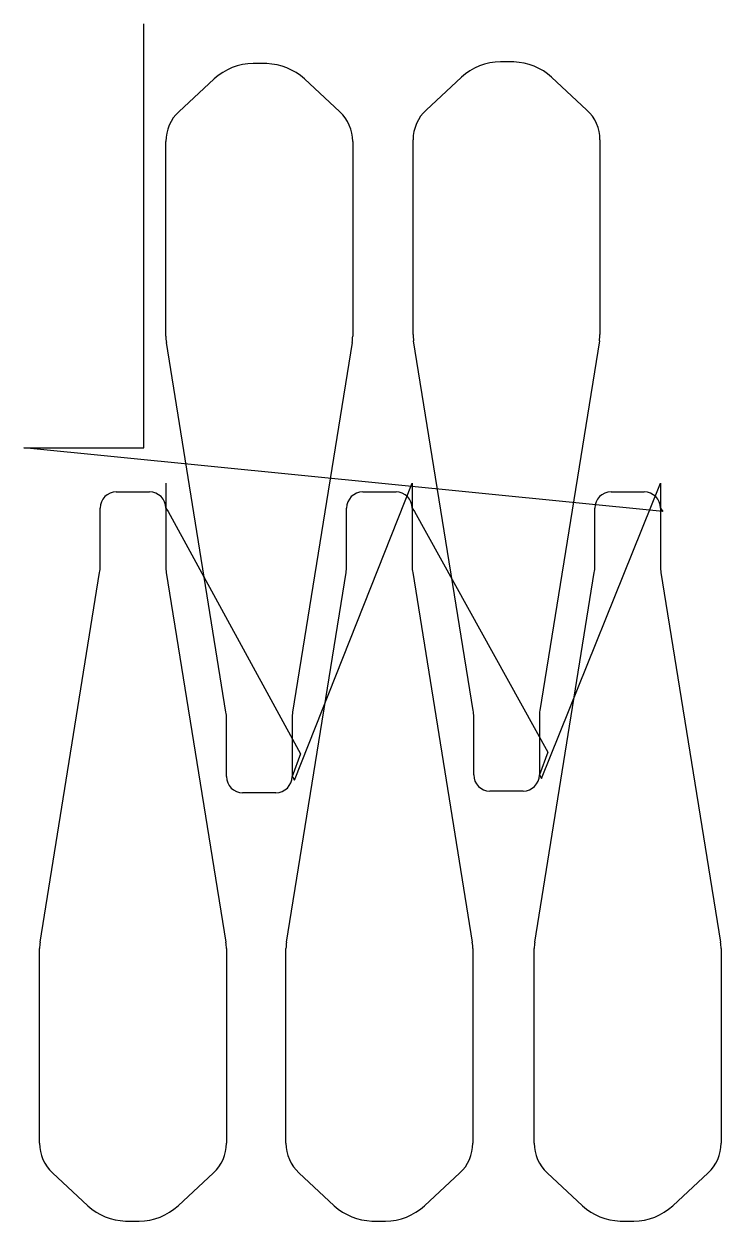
# Model space of a CAD drawing. Header units: metres. Extents: x 1918 to 2781, y 19 to 1500.
import ezdxf

# ---------------------------------------------------------------- set-up
doc = ezdxf.new("R2010")
doc.units = ezdxf.units.M

msp = doc.modelspace()

# ---------------------------------------------------------------- linework, layer by layer
at = {"layer": 'TOOL_0'}
for p, q in [((2066.627, 1498.998), (2066.627, 1499.998)), ((2066.627, 975.768), (2066.627, 1498.998)), ((2109.792, 1391.443), (2153.556, 1431.969)), ((2265.171, 1431.969), (2308.935, 1391.443)), ((2415.757, 1393.516), (2459.521, 1434.042)), ((2571.136, 1434.042), (2614.9, 1393.516)), ((2093.764, 1113.882), (2093.764, 1354.757)), ((2324.963, 1354.757), (2324.963, 1113.881)), ((2399.729, 1115.955), (2399.729, 1356.83)), ((2630.928, 1356.83), (2630.928, 1115.954)), ((2168.134, 648.736), (2094.41, 1105.825)), ((2324.317, 1105.824), (2250.593, 648.735)), ((2474.099, 650.809), (2400.375, 1107.898)), ((2630.282, 1107.897), (2556.558, 650.808)), ((2708.766, 896.981), (1918.138, 975.768)), ((1918.138, 975.768), (2066.627, 975.768)), ((2032.473, 921.053), (2073.673, 921.053)), ((2093.613, 932.046), (2093.673, 901.053)), ((2252.791, 564.574), (2398.544, 932.045)), ((2337.404, 921.052), (2378.604, 921.052)), ((2398.544, 932.045), (2398.604, 901.052)), ((2558.756, 566.647), (2705.749, 932.044)), ((2644.609, 921.051), (2685.809, 921.051)), ((2705.749, 932.044), (2705.809, 901.051)), ((2012.473, 829.059), (2012.473, 901.053)), ((2093.673, 901.053), (2093.673, 829.059)), ((2093.673, 901.053), (2096.63, 896.983)), ((2096.63, 896.983), (2260.355, 597.065)), ((2317.404, 829.058), (2317.404, 901.052)), ((2398.604, 901.052), (2398.604, 829.058)), ((2398.604, 901.052), (2401.561, 896.982)), ((2401.561, 896.982), (2566.32, 599.138)), ((2624.609, 829.057), (2624.609, 901.051)), ((2705.809, 901.051), (2705.809, 829.057)), ((2705.809, 901.051), (2708.766, 896.981)), ((1938.119, 364.104), (2011.843, 821.193)), ((2094.303, 821.193), (2168.027, 364.104)), ((2243.05, 364.103), (2316.774, 821.192)), ((2399.234, 821.192), (2472.958, 364.103)), ((2550.255, 364.102), (2623.979, 821.191)), ((2706.439, 821.191), (2780.163, 364.102)), ((2168.764, 568.876), (2168.764, 640.87)), ((2249.963, 640.869), (2249.963, 568.875)), ((2474.729, 570.949), (2474.729, 642.943)), ((2555.928, 642.942), (2555.928, 570.948)), ((2260.355, 597.065), (2249.964, 568.876)), ((2566.32, 599.138), (2555.929, 570.949)), ((2249.963, 568.875), (2252.791, 564.574)), ((2555.928, 570.948), (2558.756, 566.647)), ((2229.964, 548.876), (2188.764, 548.876)), ((2535.929, 550.949), (2494.729, 550.949)), ((1937.473, 115.172), (1937.473, 356.047)), ((2168.673, 356.047), (2168.673, 115.171)), ((2242.404, 115.171), (2242.404, 356.046)), ((2473.604, 356.046), (2473.604, 115.17)), ((2549.609, 115.17), (2549.609, 356.045)), ((2780.809, 356.045), (2780.809, 115.169)), ((1997.265, 37.959), (1953.501, 78.485)), ((2152.645, 78.485), (2108.881, 37.959)), ((2302.196, 37.958), (2258.432, 78.484)), ((2457.576, 78.484), (2413.812, 37.958)), ((2609.401, 37.957), (2565.637, 78.483)), ((2764.781, 78.483), (2721.017, 37.957))]:
    msp.add_line(p, q, dxfattribs=at)
for centre, radius, start, end in [((2507.761, 1381.947), 71, 90, 132.799705), ((2515.328, 733.638), 719.349, 89.265213, 90.602719), ((2522.868, 1381.878), 71.07, 47.221528, 88.641446), ((2201.796, 1379.874), 71, 90, 132.799705), ((2209.363, 731.565), 719.349, 89.265213, 90.602719), ((2216.903, 1379.805), 71.07, 47.221528, 88.641446), ((2449.729, 1356.83), 50, 132.800329, 180), ((2580.928, 1356.83), 50, 0, 47.199671), ((2143.764, 1354.757), 50, 132.800329, 180), ((2274.963, 1354.757), 50, 0, 47.199671), ((2144.364, 1113.882), 50.6, 180, 189.162239), ((2274.363, 1113.881), 50.6, 350.837761, 0), ((2450.329, 1115.955), 50.6, 180, 189.162239), ((2580.328, 1115.954), 50.6, 350.837761, 0), ((2032.473, 901.053), 20, 90, 180), ((2073.673, 901.053), 20, 0, 90), ((2337.404, 901.052), 20, 90, 180), ((2378.604, 901.052), 20, 0, 90), ((2644.609, 901.051), 20, 90, 180), ((2685.809, 901.051), 20, 0, 90), ((1963.073, 829.059), 49.4, 350.837801, 0), ((2143.073, 829.059), 49.4, 180, 189.162199), ((2268.004, 829.058), 49.4, 350.837801, 0), ((2448.004, 829.058), 49.4, 180, 189.162199), ((2575.209, 829.057), 49.4, 350.837801, 0), ((2755.209, 829.057), 49.4, 180, 189.162199), ((2119.364, 640.87), 49.4, 0, 9.162199), ((2299.363, 640.869), 49.4, 170.837801, 180), ((2425.329, 642.943), 49.4, 0, 9.162199), ((2605.328, 642.942), 49.4, 170.837801, 180), ((2188.764, 568.876), 20, 180, 270), ((2229.964, 568.876), 20, 270, 0), ((2494.729, 570.949), 20, 180, 270), ((2535.929, 570.949), 20, 270, 0), ((1988.073, 356.047), 50.6, 170.837761, 180), ((2118.073, 356.047), 50.6, 0, 9.162239), ((2293.004, 356.046), 50.6, 170.837761, 180), ((2423.004, 356.046), 50.6, 0, 9.162239), ((2600.209, 356.045), 50.6, 170.837761, 180), ((2730.209, 356.045), 50.6, 0, 9.162239), ((1987.473, 115.171), 50, 179.998854, 227.199671), ((2118.673, 115.171), 50, 312.800329, 0), ((2292.404, 115.17), 50, 179.998854, 227.199671), ((2423.604, 115.17), 50, 312.800329, 0), ((2599.609, 115.169), 50, 179.998854, 227.199671), ((2730.809, 115.169), 50, 312.800329, 0), ((2045.534, 90.123), 71.07, 227.220936, 268.638222), ((2060.641, 90.054), 71, 269.999193, 312.799705), ((2350.465, 90.122), 71.07, 227.220936, 268.638222), ((2365.572, 90.053), 71, 269.999193, 312.799705), ((2657.67, 90.121), 71.07, 227.220936, 268.638222), ((2672.777, 90.052), 71, 269.999193, 312.799705), ((2053.073, 738.363), 719.349, 269.264975, 270.602719), ((2358.004, 738.362), 719.349, 269.264975, 270.602719), ((2665.209, 738.361), 719.349, 269.264975, 270.602719)]:
    msp.add_arc(centre, radius, start, end, dxfattribs=at)

doc.saveas('drawing.dxf')
